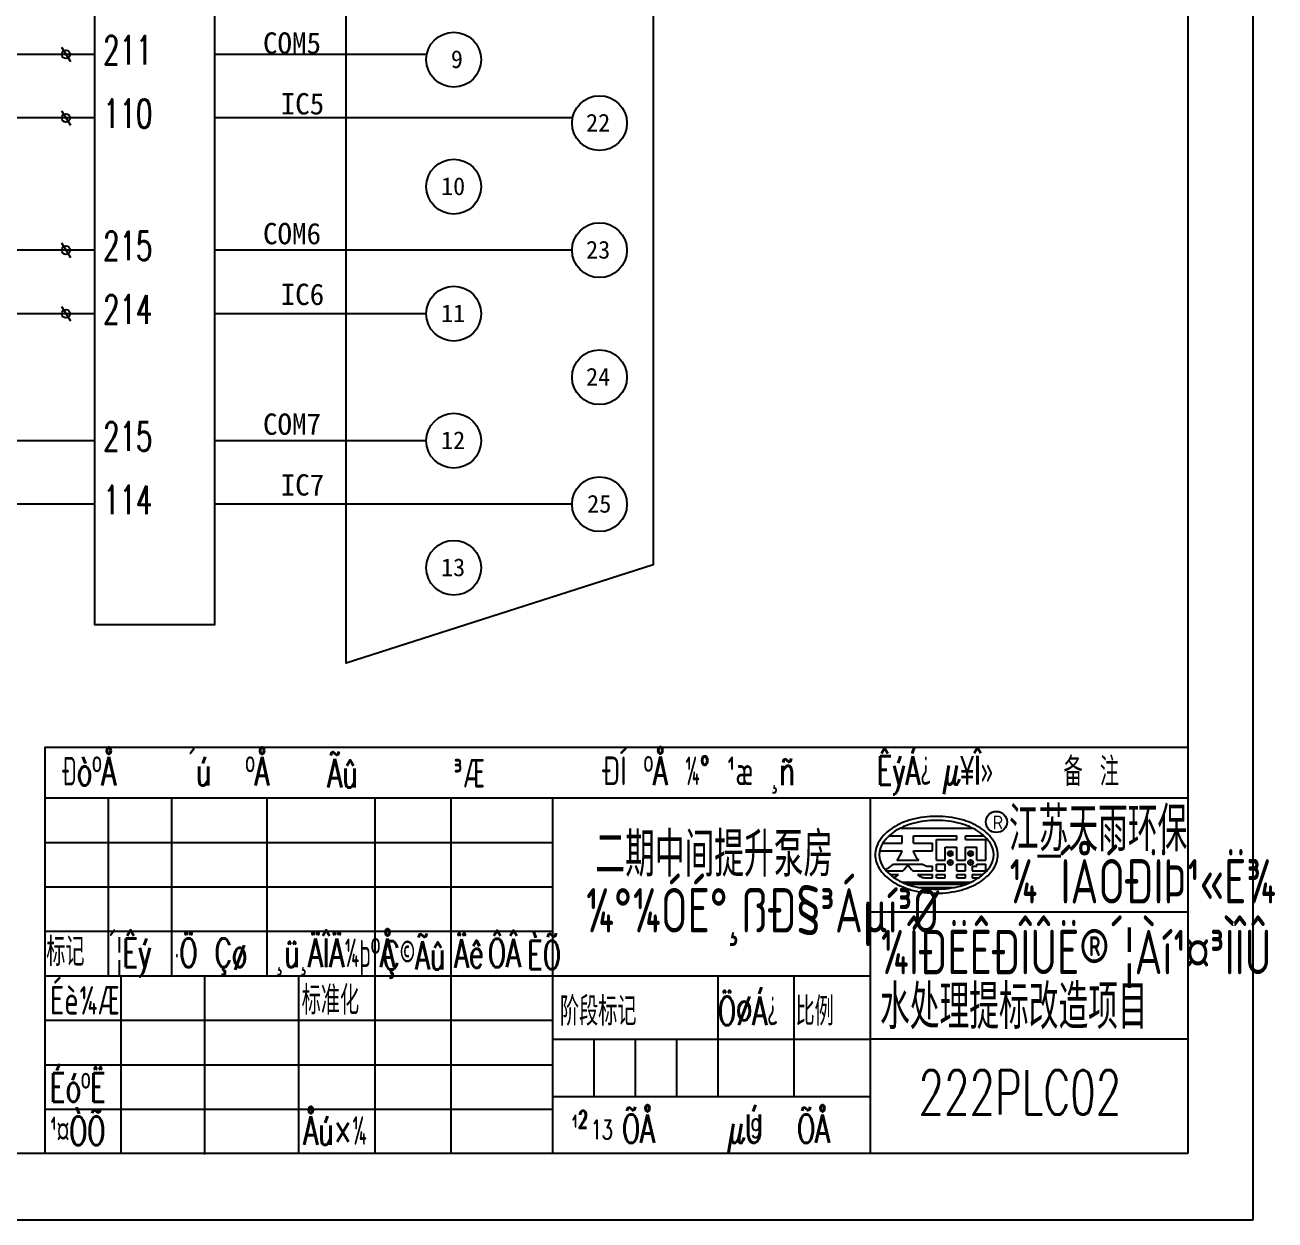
# Model space of a CAD drawing. Header units: millimetres. Extents: x 201 to 11482, y -7821 to 251.
# Drawn here: x 6646 to 6842.9, y -6996.8 to -6808.7 of the extents above; entities that cross this region are included whole.
import ezdxf
from ezdxf.enums import TextEntityAlignment as Align

# ---------------------------------------------------------------- set-up
doc = ezdxf.new("R2010")
doc.units = ezdxf.units.MM
doc.linetypes.add('CENTER2', pattern=[1.125, 0.75, -0.125, 0.125, -0.125])
for name, color, linetype in [('02', 7, 'Continuous'), ('LINE_THIN', 2, 'Continuous'), ('TEXT', 6, 'Continuous'), ('µçÂ¡¤Í¼', 7, 'Continuous')]:
    doc.layers.add(name, color=color, linetype=linetype)
doc.layers.add('SECTION', color=3, linetype='CENTER2', lineweight=9)
doc.styles.add('HZ', font='txt', dxfattribs={"width": 0.67, "bigfont": 'hztxt'})
doc.styles.add('HZTXT', font='tssdeng.shx', dxfattribs={"width": 0.8, "bigfont": 'hztxt.shx'})

msp = doc.modelspace()

# ---------------------------------------------------------------- linework, layer by layer
for p, q in [((6829.173, -6586.831), (6829.173, -6986.374)), ((6732.189, -6844.111), (6675.868, -6844.111)), ((6709.236, -6854.113), (6675.868, -6854.113)), ((6657.024, -6874.117), (6642.497, -6874.117)), ((6709.236, -6874.117), (6675.868, -6874.117)), ((6657.024, -6884.119), (6642.915, -6884.119)), ((6732.189, -6884.119), (6675.868, -6884.119)), ((6779.173, -6986.374), (6779.173, -6930.374)), ((6783.928, -6935.107), (6795.211, -6935.107)), ((6783.928, -6935.107), (6795.211, -6935.107)), ((6781.097, -6937.514), (6784.154, -6937.514)), ((6781.097, -6937.514), (6784.154, -6937.514)), ((6782.125, -6936.311), (6784.154, -6936.311)), ((6782.125, -6936.311), (6784.154, -6936.311)), ((6784.154, -6937.514), (6784.154, -6936.311)), ((6784.154, -6937.514), (6784.154, -6936.311)), ((6785.959, -6937.514), (6785.959, -6936.311)), ((6785.959, -6936.311), (6792.758, -6936.311)), ((6785.959, -6937.514), (6785.959, -6936.311)), ((6785.959, -6936.311), (6792.758, -6936.311)), ((6785.959, -6937.514), (6788.968, -6937.514)), ((6785.959, -6937.514), (6788.968, -6937.514)), ((6788.968, -6938.717), (6788.968, -6937.514)), ((6788.968, -6938.717), (6788.968, -6937.514)), ((6789.569, -6940.183), (6789.569, -6936.912)), ((6789.569, -6936.912), (6792.758, -6936.912)), ((6789.569, -6940.183), (6789.569, -6936.912)), ((6789.569, -6936.912), (6792.758, -6936.912)), ((6790.953, -6940.183), (6790.953, -6938.115)), ((6790.953, -6938.115), (6792.758, -6938.115)), ((6790.953, -6940.183), (6790.953, -6938.115)), ((6790.953, -6938.115), (6792.758, -6938.115)), ((6792.758, -6936.912), (6792.758, -6936.311)), ((6792.758, -6936.912), (6792.758, -6936.311)), ((6792.758, -6940.183), (6792.758, -6938.115)), ((6792.758, -6940.183), (6792.758, -6938.115)), ((6794.142, -6936.912), (6794.142, -6936.311)), ((6794.142, -6936.311), (6797.013, -6936.311)), ((6794.142, -6936.912), (6794.142, -6936.311)), ((6794.142, -6936.311), (6797.013, -6936.311)), ((6794.142, -6936.912), (6797.331, -6936.912)), ((6794.142, -6936.912), (6797.331, -6936.912)), ((6794.142, -6938.115), (6795.947, -6938.115)), ((6794.142, -6940.183), (6794.142, -6938.115)), ((6794.142, -6938.115), (6795.947, -6938.115)), ((6794.142, -6940.183), (6794.142, -6938.115)), ((6795.947, -6940.183), (6795.947, -6938.115)), ((6795.947, -6940.183), (6795.947, -6938.115)), ((6797.331, -6940.183), (6797.331, -6936.912)), ((6797.331, -6940.183), (6797.331, -6936.912)), ((6780.601, -6938.717), (6784.154, -6938.717)), ((6780.601, -6938.717), (6784.154, -6938.717)), ((6783.345, -6940.183), (6786.772, -6940.183)), ((6783.345, -6940.183), (6786.772, -6940.183)), ((6785.959, -6938.717), (6788.968, -6938.717)), ((6785.984, -6939.028), (6785.959, -6938.717)), ((6785.959, -6938.717), (6788.968, -6938.717)), ((6785.984, -6939.028), (6785.959, -6938.717)), ((6789.569, -6940.183), (6790.953, -6940.183)), ((6789.569, -6940.183), (6790.953, -6940.183)), ((6792.758, -6940.183), (6794.142, -6940.183)), ((6792.758, -6940.183), (6794.142, -6940.183)), ((6795.947, -6940.183), (6797.331, -6940.183)), ((6795.947, -6940.183), (6797.331, -6940.183)), ((6781.644, -6941.836), (6784.29, -6941.836)), ((6781.644, -6941.836), (6784.29, -6941.836)), ((6782.779, -6940.784), (6787.395, -6940.784)), ((6782.779, -6940.784), (6787.395, -6940.784)), ((6785.862, -6941.836), (6788.968, -6941.836)), ((6785.862, -6941.836), (6788.968, -6941.836)), ((6788.241, -6941.124), (6788.968, -6941.124)), ((6788.241, -6941.124), (6788.968, -6941.124)), ((6788.968, -6941.836), (6788.968, -6941.124)), ((6788.968, -6941.836), (6788.968, -6941.124)), ((6789.569, -6940.784), (6790.953, -6940.784)), ((6789.569, -6941.836), (6789.569, -6940.784)), ((6789.569, -6940.784), (6790.953, -6940.784)), ((6789.569, -6941.836), (6789.569, -6940.784)), ((6789.569, -6941.836), (6790.953, -6941.836)), ((6789.569, -6941.836), (6790.953, -6941.836)), ((6790.953, -6941.836), (6790.953, -6940.784)), ((6790.953, -6941.836), (6790.953, -6940.784)), ((6792.758, -6940.784), (6794.142, -6940.784)), ((6792.758, -6941.836), (6792.758, -6940.784)), ((6792.758, -6940.784), (6794.142, -6940.784)), ((6792.758, -6941.836), (6792.758, -6940.784)), ((6792.758, -6941.836), (6794.142, -6941.836)), ((6792.758, -6941.836), (6794.142, -6941.836)), ((6794.142, -6941.836), (6794.142, -6940.784)), ((6794.142, -6941.836), (6794.142, -6940.784)), ((6795.196, -6941.124), (6795.947, -6941.124)), ((6795.196, -6941.124), (6795.196, -6941.836)), ((6795.196, -6941.124), (6795.947, -6941.124)), ((6795.196, -6941.124), (6795.196, -6941.836)), ((6795.196, -6941.836), (6797.495, -6941.836)), ((6795.196, -6941.836), (6797.495, -6941.836)), ((6795.947, -6941.124), (6795.947, -6940.784)), ((6795.947, -6940.784), (6797.331, -6940.784)), ((6795.947, -6941.124), (6795.947, -6940.784)), ((6795.947, -6940.784), (6797.331, -6940.784)), ((6797.331, -6942.015), (6797.331, -6940.784)), ((6797.331, -6942.015), (6797.331, -6940.784)), ((6782.249, -6942.438), (6783.613, -6942.438)), ((6782.249, -6942.438), (6783.613, -6942.438)), ((6784.156, -6943.64), (6794.983, -6943.64)), ((6784.156, -6943.64), (6794.983, -6943.64)), ((6784.87, -6943.942), (6794.268, -6943.942)), ((6784.87, -6943.942), (6794.268, -6943.942)), ((6786.582, -6942.438), (6788.968, -6942.438)), ((6786.582, -6942.438), (6788.968, -6942.438)), ((6787.675, -6942.929), (6788.968, -6942.929)), ((6787.675, -6942.929), (6788.968, -6942.929)), ((6788.968, -6942.929), (6788.968, -6942.438)), ((6788.968, -6942.929), (6788.968, -6942.438)), ((6789.569, -6942.929), (6789.569, -6942.438)), ((6789.569, -6942.438), (6790.953, -6942.438)), ((6789.569, -6942.929), (6789.569, -6942.438)), ((6789.569, -6942.438), (6790.953, -6942.438)), ((6789.569, -6942.929), (6790.953, -6942.929)), ((6789.569, -6942.929), (6790.953, -6942.929)), ((6790.953, -6942.929), (6790.953, -6942.438)), ((6790.953, -6942.929), (6790.953, -6942.438)), ((6792.758, -6942.929), (6792.758, -6942.438)), ((6792.758, -6942.438), (6794.142, -6942.438)), ((6792.758, -6942.929), (6792.758, -6942.438)), ((6792.758, -6942.438), (6794.142, -6942.438)), ((6792.758, -6942.929), (6794.142, -6942.929)), ((6792.758, -6942.929), (6794.142, -6942.929)), ((6794.142, -6942.929), (6794.142, -6942.438)), ((6794.142, -6942.929), (6794.142, -6942.438)), ((6795.196, -6942.438), (6795.196, -6942.929)), ((6795.196, -6942.438), (6796.89, -6942.438)), ((6795.196, -6942.438), (6795.196, -6942.929)), ((6795.196, -6942.438), (6796.89, -6942.438)), ((6795.196, -6942.929), (6796.251, -6942.929)), ((6795.196, -6942.929), (6796.251, -6942.929)), ((6786.872, -6944.483), (6792.266, -6944.483)), ((6786.872, -6944.483), (6792.266, -6944.483)), ((6829.173, -6948.374), (6779.173, -6948.374)), ((6829.173, -6948.374), (6779.173, -6948.374)), ((6829.173, -6968.374), (6779.173, -6968.374))]:
    msp.add_line(p, q)
at = {"color": 0}
for p, q in [((6649.173, -6922.374), (6829.173, -6922.374)), ((6649.173, -6922.374), (6829.173, -6922.374)), ((6649.173, -6930.374), (6829.173, -6930.374)), ((6649.173, -6930.374), (6829.173, -6930.374)), ((6649.173, -6958.374), (6779.173, -6958.374)), ((6649.173, -6958.374), (6779.173, -6958.374)), ((6729.173, -6968.374), (6779.173, -6968.374)), ((6729.173, -6968.374), (6779.173, -6968.374)), ((6729.173, -6977.374), (6779.173, -6977.374)), ((6729.173, -6977.374), (6779.173, -6977.374))]:
    msp.add_line(p, q, dxfattribs=at)
at = {"linetype": 'Continuous'}
msp.add_line((6829.173, -6948.374), (6779.173, -6948.374), dxfattribs=at)
for points in [[(6696.64, -6624.195), (6744.935, -6624.195), (6744.935, -6893.672), (6696.64, -6909.137)], [(6657.024, -6651.582), (6675.868, -6651.582), (6675.868, -6903.099), (6657.024, -6903.099)]]:
    msp.add_lwpolyline(points, close=True)
for points in [[(6799.231, -6939.319, 0.1452621), (6798.606, -6937.214, 0.1071711), (6796.446, -6935.076, 0.0774043), (6793.464, -6933.772, 0.0645214), (6789.569, -6933.267, 0.0645214), (6785.675, -6933.772, 0.0774043), (6782.692, -6935.076, 0.1071711), (6780.533, -6937.214, 0.1452621), (6779.908, -6939.319, 0.1452621), (6780.533, -6941.424, 0.1071711), (6782.692, -6943.562, 0.0774043), (6785.675, -6944.866, 0.0645214), (6789.569, -6945.37, 0.0645214), (6793.464, -6944.866, 0.0774043), (6796.446, -6943.562, 0.1071711), (6798.606, -6941.424, 0.1452621)], [(6799.231, -6939.319, 0.1452621), (6798.606, -6937.214, 0.1071711), (6796.446, -6935.076, 0.0774043), (6793.464, -6933.772, 0.0645214), (6789.569, -6933.267, 0.0645214), (6785.675, -6933.772, 0.0774043), (6782.692, -6935.076, 0.1071711), (6780.533, -6937.214, 0.1452621), (6779.908, -6939.319, 0.1452621), (6780.533, -6941.424, 0.1071711), (6782.692, -6943.562, 0.0774043), (6785.675, -6944.866, 0.0645214), (6789.569, -6945.37, 0.0645214), (6793.464, -6944.866, 0.0774043), (6796.446, -6943.562, 0.1071711), (6798.606, -6941.424, 0.1452621)], [(6798.594, -6939.319, 0.1452621), (6798.072, -6937.561, 0.1071711), (6796.104, -6935.613, 0.0774043), (6793.302, -6934.388, 0.0645214), (6789.569, -6933.904, 0.0645214), (6785.837, -6934.388, 0.0774043), (6783.034, -6935.613, 0.1071711), (6781.066, -6937.561, 0.1452621), (6780.544, -6939.319, 0.1452621), (6781.066, -6941.077, 0.1071711), (6783.034, -6943.024, 0.0774043), (6785.837, -6944.25, 0.0645214), (6789.569, -6944.734, 0.0645214), (6793.302, -6944.25, 0.0774043), (6796.104, -6943.024, 0.1071711), (6798.072, -6941.077, 0.1452621)], [(6798.594, -6939.319, 0.1452621), (6798.072, -6937.561, 0.1071711), (6796.104, -6935.613, 0.0774043), (6793.302, -6934.388, 0.0645214), (6789.569, -6933.904, 0.0645214), (6785.837, -6934.388, 0.0774043), (6783.034, -6935.613, 0.1071711), (6781.066, -6937.561, 0.1452621), (6780.544, -6939.319, 0.1452621), (6781.066, -6941.077, 0.1071711), (6783.034, -6943.024, 0.0774043), (6785.837, -6944.25, 0.0645214), (6789.569, -6944.734, 0.0645214), (6793.302, -6944.25, 0.0774043), (6796.104, -6943.024, 0.1071711), (6798.072, -6941.077, 0.1452621)]]:
    msp.add_lwpolyline(points, format="xyb", close=True)
for centre, radius in [((6713.553, -6814.106), 4.317), ((6736.506, -6824.108), 4.317), ((6713.553, -6834.11), 4.317), ((6736.506, -6844.111), 4.317), ((6713.553, -6854.113), 4.317), ((6736.506, -6864.115), 4.317), ((6713.553, -6874.117), 4.317), ((6736.506, -6884.119), 4.317), ((6713.553, -6894.121), 4.317), ((6799.008, -6934.151), 1.666), ((6799.008, -6934.151), 1.666), ((6791.739, -6939.132), 0.1), ((6791.739, -6939.132), 0.1), ((6794.945, -6939.132), 0.1), ((6794.945, -6939.132), 0.1), ((6791.739, -6940.534), 0.1), ((6791.739, -6940.534), 0.1), ((6794.945, -6940.534), 0.1), ((6794.945, -6940.534), 0.1)]:
    msp.add_circle(centre, radius)
for centre, radius, start, end in [((6779.472, -6937.102), 4.95, 321.503, 340.95126), ((6779.472, -6937.102), 4.95, 321.503, 340.95126), ((6790.939, -6936.491), 5.567, 207.10998, 221.53659), ((6790.939, -6936.491), 5.567, 207.10998, 221.53659), ((6779.472, -6937.102), 4.95, 293.80566, 311.92468), ((6779.472, -6937.102), 4.95, 293.80566, 311.92468), ((6779.472, -6937.102), 6.755, 315.50262, 325.59469), ((6779.472, -6937.102), 6.755, 315.50262, 325.59469), ((6790.939, -6936.491), 7.372, 216.90779, 226.46812), ((6790.939, -6936.491), 7.372, 216.90779, 226.46812), ((6790.939, -6936.491), 5.567, 230.45944, 231.79763), ((6790.939, -6936.491), 5.567, 230.45944, 231.79763), ((6788.241, -6939.92), 1.203, 231.79763, 270), ((6788.241, -6939.92), 1.203, 231.79763, 270), ((6779.472, -6937.102), 6.755, 300.38393, 307.81943), ((6779.472, -6937.102), 6.755, 300.38393, 307.81943), ((6790.939, -6936.491), 7.372, 233.7656, 238.04867), ((6790.939, -6936.491), 7.372, 233.7656, 238.04867), ((6787.675, -6941.725), 1.203, 238.04867, 270), ((6787.675, -6941.725), 1.203, 238.04867, 270)]:
    msp.add_arc(centre, radius, start, end)
for p in [(6791.739, -6939.132), (6791.739, -6939.132), (6794.945, -6939.132), (6794.945, -6939.132), (6791.739, -6940.534), (6791.739, -6940.534), (6794.945, -6940.534), (6794.945, -6940.534)]:
    msp.add_point(p)
at = {"layer": '02', "lineweight": -2}
for p, q in [((6649.174, -6813.284), (6642.689, -6813.284)), ((6649.174, -6844.111), (6642.689, -6844.111))]:
    msp.add_line(p, q, dxfattribs=at)
at = {"layer": 'LINE_THIN'}
for p, q in [((6839.377, -6576.831), (6839.377, -6996.831)), ((6839.377, -6996.831), (6242.069, -6996.831))]:
    msp.add_line(p, q, dxfattribs=at)
for centre in [(6791.739, -6939.132), (6791.739, -6939.132), (6791.739, -6940.534), (6791.739, -6940.534), (6794.945, -6939.132), (6794.945, -6939.132), (6794.945, -6940.534), (6794.945, -6940.534)]:
    msp.add_circle(centre, 0.401, dxfattribs=at)
at = {"layer": 'TEXT', "color": 0}
for p, q in [((6649.173, -6922.374), (6829.173, -6922.374)), ((6649.173, -6922.374), (6649.173, -6986.374)), ((6649.173, -6922.374), (6649.173, -6986.374)), ((6649.173, -6922.374), (6649.173, -6986.374)), ((6649.173, -6930.374), (6829.173, -6930.374)), ((6659.173, -6958.374), (6659.173, -6930.374)), ((6659.173, -6958.374), (6659.173, -6930.374)), ((6659.173, -6958.374), (6659.173, -6930.374)), ((6669.173, -6958.374), (6669.173, -6930.374)), ((6669.173, -6958.374), (6669.173, -6930.374)), ((6669.173, -6958.374), (6669.173, -6930.374)), ((6684.173, -6958.374), (6684.173, -6930.374)), ((6684.173, -6958.374), (6684.173, -6930.374)), ((6684.173, -6958.374), (6684.173, -6930.374)), ((6701.173, -6986.374), (6701.173, -6930.374)), ((6701.173, -6986.374), (6701.173, -6930.374)), ((6701.173, -6986.374), (6701.173, -6930.374)), ((6713.173, -6986.374), (6713.173, -6930.374)), ((6713.173, -6986.374), (6713.173, -6930.374)), ((6713.173, -6986.374), (6713.173, -6930.374)), ((6729.173, -6986.374), (6729.173, -6930.374)), ((6729.173, -6986.374), (6729.173, -6930.374)), ((6729.173, -6986.374), (6729.173, -6930.374)), ((6649.173, -6937.374), (6729.173, -6937.374)), ((6649.173, -6937.374), (6729.173, -6937.374)), ((6649.173, -6937.374), (6729.173, -6937.374)), ((6649.173, -6944.374), (6729.173, -6944.374)), ((6649.173, -6944.374), (6729.173, -6944.374)), ((6649.173, -6944.374), (6729.173, -6944.374)), ((6649.173, -6951.374), (6729.173, -6951.374)), ((6649.173, -6951.374), (6729.173, -6951.374)), ((6649.173, -6958.374), (6779.173, -6958.374)), ((6661.173, -6986.374), (6661.173, -6958.374)), ((6661.173, -6986.374), (6661.173, -6958.374)), ((6661.173, -6986.374), (6661.173, -6958.374)), ((6674.387, -6986.509), (6674.387, -6958.374)), ((6674.387, -6986.509), (6674.387, -6958.374)), ((6674.387, -6986.509), (6674.387, -6958.374)), ((6689.173, -6986.374), (6689.173, -6958.374)), ((6689.173, -6986.374), (6689.173, -6958.374)), ((6689.173, -6986.374), (6689.173, -6958.374)), ((6755.173, -6977.374), (6755.173, -6958.374)), ((6755.173, -6977.374), (6755.173, -6958.374)), ((6755.173, -6977.374), (6755.173, -6958.374)), ((6767.173, -6977.374), (6767.173, -6958.374)), ((6767.173, -6977.374), (6767.173, -6958.374)), ((6767.173, -6977.374), (6767.173, -6958.374)), ((6649.173, -6965.374), (6729.173, -6965.374)), ((6649.173, -6965.374), (6729.173, -6965.374)), ((6649.173, -6965.374), (6729.173, -6965.374)), ((6729.173, -6968.374), (6779.173, -6968.374)), ((6735.673, -6977.374), (6735.673, -6968.374)), ((6735.673, -6977.374), (6735.673, -6968.374)), ((6735.673, -6977.374), (6735.673, -6968.374)), ((6742.173, -6977.374), (6742.173, -6968.374)), ((6742.173, -6977.374), (6742.173, -6968.374)), ((6742.173, -6977.374), (6742.173, -6968.374)), ((6748.673, -6977.374), (6748.673, -6968.374)), ((6748.673, -6977.374), (6748.673, -6968.374)), ((6748.673, -6977.374), (6748.673, -6968.374)), ((6649.173, -6972.374), (6729.173, -6972.374)), ((6649.173, -6972.374), (6729.173, -6972.374)), ((6649.173, -6972.374), (6729.173, -6972.374)), ((6729.173, -6977.374), (6779.173, -6977.374)), ((6649.173, -6979.374), (6729.173, -6979.374)), ((6649.173, -6979.374), (6729.173, -6979.374)), ((6649.173, -6979.374), (6729.173, -6979.374)), ((6829.173, -6986.374), (6267.069, -6986.374)), ((6829.173, -6986.374), (6649.173, -6986.374))]:
    msp.add_line(p, q, dxfattribs=at)
at = {"layer": 'TEXT'}
msp.add_line((6649.173, -6951.374), (6729.173, -6951.374), dxfattribs=at)
at = {"layer": 'µçÂ¡¤Í¼'}
for p, q in [((6651.803, -6812.147), (6653.195, -6814.421)), ((6657.024, -6813.284), (6649.174, -6813.284)), ((6709.315, -6813.284), (6675.868, -6813.284)), ((6657.024, -6823.286), (6642.689, -6823.286)), ((6651.803, -6822.148), (6653.195, -6824.423)), ((6732.268, -6823.286), (6675.868, -6823.286)), ((6651.803, -6842.974), (6653.195, -6845.249)), ((6657.024, -6844.111), (6649.174, -6844.111)), ((6651.803, -6852.976), (6653.195, -6855.251)), ((6657.024, -6854.113), (6642.689, -6854.113))]:
    msp.add_line(p, q, dxfattribs=at)
for centre in [(6652.499, -6813.284), (6652.499, -6823.286), (6652.499, -6844.111), (6652.499, -6854.113)]:
    msp.add_circle(centre, 0.667, dxfattribs=at)

# ---------------------------------------------------------------- texts
at = {"color": 6, "linetype": 'ByBlock', "ltscale": 10, "char_height": 3.36, "width": 0.09421, "attachment_point": 1}
for s, insert in [('COM5', (6683.518, -6809.816)), ('IC5', (6686.306, -6819.383)), ('COM6', (6683.518, -6839.821)), ('IC6', (6686.306, -6849.389)), ('COM7', (6683.518, -6869.827)), ('IC7', (6686.306, -6879.394))]:
    msp.add_mtext(s, dxfattribs=dict(at, insert=insert))
at = {"char_height": 2.8, "width": 2.97864, "attachment_point": 1}
for s, insert in [('9', (6713.097, -6812.633)), ('22', (6734.389, -6822.635)), ('10', (6711.548, -6832.637)), ('23', (6734.389, -6842.639)), ('11', (6711.548, -6852.641)), ('24', (6734.389, -6862.643)), ('12', (6711.548, -6872.644)), ('25', (6734.561, -6882.646)), ('13', (6711.548, -6892.648))]:
    msp.add_mtext(s, dxfattribs=dict(at, insert=insert))
at = {"layer": 'LINE_THIN', "style": 'HZTXT'}
msp.add_text('R', height=2.139, dxfattribs=at).set_placement((6798.386, -6935.295))
msp.add_text('R', height=2.139, dxfattribs=at).set_placement((6798.386, -6935.295))
at = {"layer": 'SECTION', "color": 3, "style": 'HZ', "width": 0.67}
for s, height, p in [('江苏天雨环保', 6.9881, (6800.971, -6938.768)), ('二期中间提升泵房', 6.9881, (6735.852, -6942.77)), ('¼¯ÍÅÓÐÏÞ¹«Ë¾', 6.98805, (6800.902, -6946.991)), ('¼¯ÍÅÓÐÏÞ¹«Ë¾', 6.98805, (6800.902, -6946.991)), ('¼°¼ÓÉ°¸ßÐ§³Áµí³Ø', 6.98805, (6734.22, -6951.556)), ('¼ÎÐËÊÐÎÛË®´¦Àí¹¤³ÌÎÛ', 6.98805, (6780.641, -6958.13)), ('¼ÎÐËÊÐÎÛË®´¦Àí¹¤³ÌÎÛ', 6.98805, (6780.641, -6958.13)), ('水处理提标改造项目', 6.9881, (6780.684, -6966.772)), ('222PLC02', 6.9881, (6786.748, -6980.233))]:
    msp.add_text(s, height=height, dxfattribs=at).set_placement(p)
at = {"layer": 'TEXT', "style": 'HZ', "width": 0.67}
for s, p in [('211', (6658.346, -6814.86)), ('110', (6658.346, -6824.862)), ('215', (6658.346, -6845.688)), ('214', (6658.346, -6855.689)), ('215', (6658.346, -6875.693)), ('114', (6658.346, -6885.695)), ('标记', (6649.389, -6956.844)), ('´¦Êý', (6659.244, -6956.991)), ('´¦Êý', (6659.244, -6956.991)), ('´¦Êý', (6659.244, -6956.991)), ('·Ö Çø', (6669.556, -6956.991)), ('·Ö Çø', (6669.556, -6956.991)), ('·Ö Çø', (6669.556, -6956.991)), ('¸ü¸ÄÎÄ¼þºÅ', (6685.544, -6956.991)), ('¸ü¸ÄÎÄ¼þºÅ', (6685.544, -6956.991)), ('¸ü¸ÄÎÄ¼þºÅ', (6685.544, -6956.991)), ('Ç©Ãû', (6702.322, -6957.404)), ('Ç©Ãû', (6702.322, -6957.404)), ('Ç©Ãû', (6702.322, -6957.404)), ('Äê', (6713.629, -6957.113)), ('Äê', (6713.629, -6957.113)), ('Äê', (6713.629, -6957.113)), ('ÔÂ', (6718.954, -6957.036)), ('ÔÂ', (6718.954, -6957.036)), ('ÔÂ', (6718.954, -6957.036)), ('ÈÕ', (6725.138, -6957.344)), ('Éè¼Æ', (6649.977, -6964.485)), ('Éè¼Æ', (6649.977, -6964.485)), ('Éè¼Æ', (6649.977, -6964.485)), ('阶段标记', (6730.276, -6966.211)), ('ÖØÁ¿', (6755.165, -6966.158)), ('ÖØÁ¿', (6755.165, -6966.158)), ('ÖØÁ¿', (6755.165, -6966.158)), ('比例', (6767.376, -6966.23)), ('ÉóºË', (6649.977, -6978.22)), ('ÉóºË', (6649.977, -6978.22)), ('ÉóºË', (6649.977, -6978.22)), ('¹¤ÒÕ', (6649.977, -6985.045)), ('¹¤ÒÕ', (6649.977, -6985.045)), ('¹¤ÒÕ', (6649.977, -6985.045)), ('Åú×¼', (6689.886, -6984.974)), ('¹²  ÕÅ', (6732.057, -6984.698)), ('µÚ  ÕÅ', (6756.69, -6984.698))]:
    msp.add_text(s, height=4.5, dxfattribs=at).set_placement(p)
for s, p in [('ÐòºÅ', (6656.15, -6928.396)), ('ÐòºÅ', (6656.15, -6928.396)), ('ÐòºÅ', (6656.15, -6928.396)), ('ÐÍ ºÅ ¼° ¹æ ¸ñ', (6752.091, -6928.337)), ('ÐÍ ºÅ ¼° ¹æ ¸ñ', (6752.091, -6928.337)), ('ÐÍ ºÅ ¼° ¹æ ¸ñ', (6752.091, -6928.337)), ('ÊýÁ¿', (6784.461, -6928.315)), ('ÊýÁ¿', (6784.461, -6928.315)), ('ÊýÁ¿', (6784.461, -6928.315)), ('µ¥Î»', (6794.551, -6928.253)), ('µ¥Î»', (6794.551, -6928.253)), ('µ¥Î»', (6794.551, -6928.253)), ('Ãû     ³Æ', (6706.09, -6928.729)), ('Ãû     ³Æ', (6706.09, -6928.729)), ('Ãû     ³Æ', (6706.09, -6928.729)), ('备 注', (6813.941, -6928.499))]:
    msp.add_text(s, height=4.5, dxfattribs=at).set_placement(p, align=Align.CENTER)
msp.add_text('´ú  ºÅ', height=4.5, dxfattribs=at).set_placement((6684.536, -6928.396), align=Align.RIGHT)
msp.add_text('´ú  ºÅ', height=4.5, dxfattribs=at).set_placement((6684.536, -6928.396), align=Align.RIGHT)
msp.add_text('´ú  ºÅ', height=4.5, dxfattribs=at).set_placement((6684.536, -6928.396), align=Align.RIGHT)
at = {"layer": 'TEXT', "color": 0, "style": 'HZ', "width": 0.67}
for s, height, p in [('标准化', 4.5, (6689.611, -6964.478)), ('Åú×¼', 4.5, (6689.886, -6984.974)), ('Åú×¼', 4.5, (6689.886, -6984.974)), ('13', 3, (6735.136, -6984.107)), ('9', 3, (6760.316, -6983.902))]:
    msp.add_text(s, height=height, dxfattribs=at).set_placement(p)

doc.saveas('drawing.dxf')
